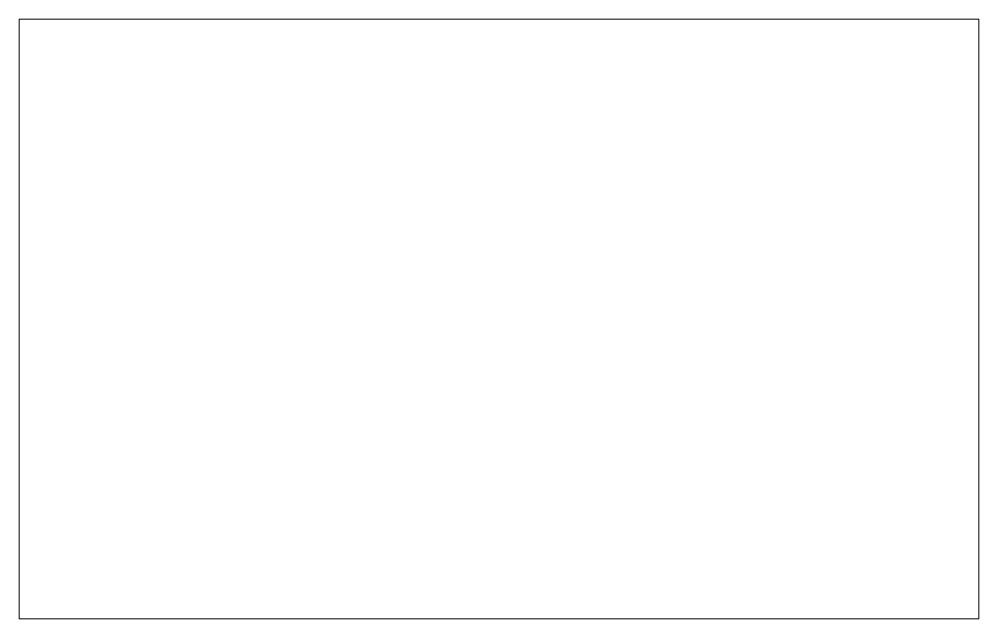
# Model space of a CAD drawing. Header units: millimetres. Extents: x -400 to 400, y -250 to 250.
import ezdxf

# ---------------------------------------------------------------- set-up
doc = ezdxf.new("R2010")
doc.units = ezdxf.units.MM
doc.header["$MEASUREMENT"] = 0
doc.layers.add('layer 1', color=7, linetype='Continuous')

msp = doc.modelspace()

# ---------------------------------------------------------------- linework, layer by layer
at = {"layer": 'layer 1', "color": 242, "lineweight": 9}
msp.add_open_spline([(399.9982, -249.9993), (399.9982, -249.9993), (-399.9982, -249.9993), (-399.9982, -249.9993), (-399.9982, -249.9993), (-399.9982, -249.9993), (-399.9982, 249.9993), (-399.9982, 249.9993), (-399.9982, 249.9993), (-399.9982, 249.9993), (399.9982, 249.9993), (399.9982, 249.9993), (399.9982, 249.9993), (399.9982, 249.9993), (399.9982, -249.9993), (399.9982, -249.9993)], degree=3, knots=[0, 0, 0, 0, 0.2, 0.2, 0.2, 0.2, 0.4, 0.4, 0.4, 0.4, 0.6, 0.6, 0.6, 0.6, 1, 1, 1, 1], dxfattribs=at)

doc.saveas('drawing.dxf')
